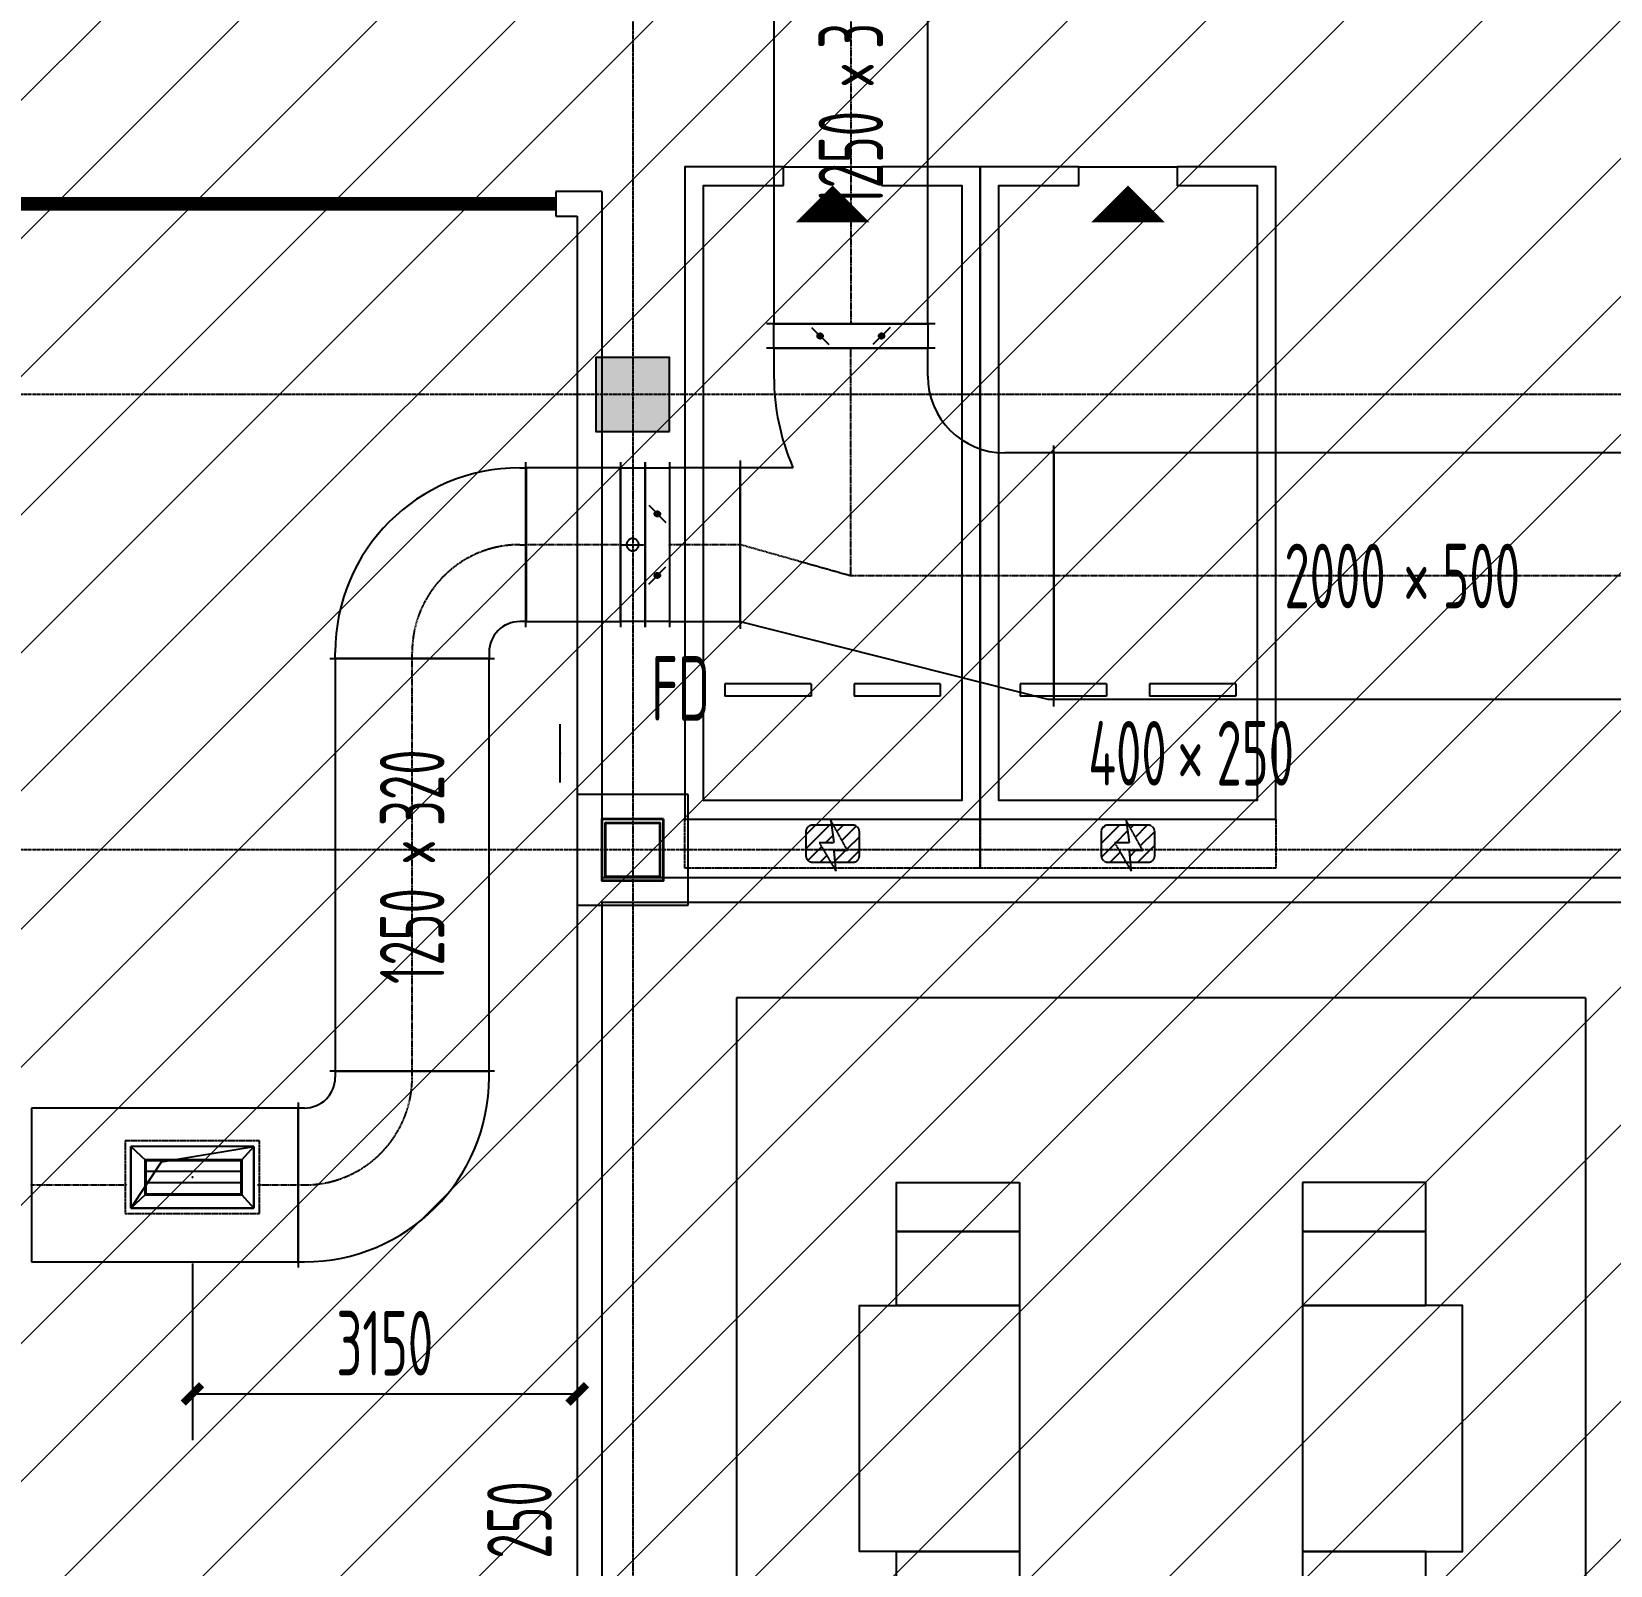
# Model space of a CAD drawing. Extents: x -20827274 to 1300756471, y -549375 to 3431892.
# Drawn here: x 12357 to 25187, y -186326 to -173860 of the extents above; entities that cross this region are included whole.
import ezdxf

# ---------------------------------------------------------------- set-up
doc = ezdxf.new("R2010")
doc.units = 0
doc.header["$LTSCALE"] = 10
for name, pattern in [('CENTER2', [1.125, 0.75, -0.125, 0.125, -0.125]), ('DASH', [0.35, 0.25, -0.1]), ('暖附图底图$0$DASH', [0.35, 0.25, -0.1]), ('暖附图底图$0$DOTE', [2.42, 2, -0.2, 0.02, -0.2])]:
    doc.linetypes.add(name, pattern=pattern)
for name, color, linetype in [('1-zs', 3, 'Continuous'), ('1-标注暖通', 4, 'Continuous'), ('DUCT-排烟中心线', 5, 'CENTER2'), ('DUCT-排烟标注', 3, 'Continuous'), ('DUCT-排烟法兰', 4, 'Continuous'), ('DUCT-排烟管', 2, 'Continuous'), ('DUCT-排烟管立管', 2, 'Continuous'), ('DUCT-排烟管端线', 4, 'Continuous'), ('DUCT-排烟阀门', 7, 'Continuous'), ('DUCT-排风标注', 3, 'Continuous'), ('DUCT-排风法兰', 2, 'Continuous'), ('DUCT-排风风口', 7, 'Continuous'), ('H-TH_DIM', 3, 'Continuous'), ('Hvac-Hide', 8, 'DASH'), ('PUB_HATCH', 8, 'Continuous'), ('暖附图底图$0$00-停车位', 8, 'Continuous'), ('暖附图底图$0$1-标注暖通', 8, 'Continuous'), ('暖附图底图$0$A-COLUMN', 8, 'Continuous'), ('暖附图底图$0$A-PUB_HATCH', 8, 'Continuous'), ('暖附图底图$0$A-WALL', 8, 'Continuous'), ('暖附图底图$0$car', 8, 'Continuous'), ('暖附图底图$0$DOOR_FIRE', 8, 'Continuous'), ('暖附图底图$0$DOTE', 8, 'Continuous'), ('暖附图底图$0$EQUIP-照明', 8, 'Continuous'), ('暖附图底图$0$S-柱', 8, 'Continuous'), ('暖附图底图$0$S-柱-填充', 8, 'Continuous'), ('暖附图底图$0$WINDOW_RF', 8, 'Continuous'), ('暖附图底图$0$配电', 8, 'Continuous')]:
    doc.layers.add(name, color=color, linetype=linetype)
doc.layers.add('F-非人防区', color=105, linetype='Continuous', lineweight=15)
doc.styles.add('8B2_02', font='tssdeng.shx', dxfattribs={"width": 0.6, "bigfont": 'TSSDCHN.shx'})
doc.styles.add('8B2_02_T3', font='tssdeng.shx', dxfattribs={"width": 0.6, "bigfont": 'TSSDCHN.shx'})
doc.dimstyles.new('_TCH_ARCH&&150', dxfattribs={"dimtxt": 525, "dimasz": 150, "dimexe": 375, "dimexo": 450, "dimgap": 150, "dimtad": 1, "dimdec": 0, "dimrnd": 50, "dimzin": 0, "dimdsep": 46, "dimtxsty": '8B2_02_T3', "dimblk": 'ARCHTICK', "dimcen": 0.09, "dimclrt": 7, "dimazin": 2, "dimtfac": 1, "dimtdec": 0, "dimtix": 1, "dimtmove": 2, "dimatfit": 3, "dimfxl": 0, "dimtolj": 1, "dimtzin": 0, "dimarcsym": 0})

# ---------------------------------------------------------------- blocks, each defined once
blk = doc.blocks.new('$风口$00000108')
for p, q in [((-250, 135), (-190, 75)), ((-250, -135), (-250, 135)), ((250, 135), (200, 75)), ((250, 135), (250, -135)), ((200, 25), (-190, 25)), ((200, -25), (-190, -25)), ((-250, -135), (-190, -75)), ((200, -75), (250, -135)), ((250, -135), (-250, -135))]:
    blk.add_line(p, q)
at = {"linetype": 'Continuous'}
blk.add_line((250, 135), (-250, 135), dxfattribs=at)
at = {"lineweight": 40}
for p, q in [((-190, 75), (200, 75)), ((-190, -75), (-190, 75)), ((200, 75), (200, -75)), ((-190, -75), (200, -75))]:
    blk.add_line(p, q, dxfattribs=at)
blk = doc.blocks.new('暖附图底图$0$车位2400x5300')
at = {"layer": '暖附图底图$0$00-停车位', "color": 251}
for p, q in [((-875, -1000), (-175, -1000)), ((-875, -1100), (-875, -1000)), ((-175, -1100), (-175, -1000)), ((175, -1000), (875, -1000)), ((175, -1100), (175, -1000)), ((875, -1100), (875, -1000)), ((-875, -1100), (-175, -1100)), ((175, -1100), (875, -1100)), ((400, -5300), (-400, -5300))]:
    blk.add_line(p, q, dxfattribs=at)
blk.add_lwpolyline([(400, -5150), (400, -5300), (1200, -5300), (1200, 0), (-1200, 0), (-1200, -5300), (-400, -5300), (-400, -5150), (-1050, -5150), (-1050, -150), (1050, -150), (1050, -5150), (400, -5150)], dxfattribs=at)
blk.add_lwpolyline([(0, -5150, 0, 600, 0), (0, -4850, 600, 600, 0)], format="xyseb", dxfattribs=at)
blk = doc.blocks.new('暖附图底图$0$p3')
at = {"layer": '暖附图底图$0$配电'}
for p, q in [((0, 10800), (0, 0)), ((6900, 10800), (0, 10800)), ((6900, 10800), (6900, 0)), ((0, 0), (6900, 0))]:
    blk.add_line(p, q, dxfattribs=at)
for points in [[(2300, 9300), (2300, 8900), (1300, 8900), (1300, 9300)], [(4600, 9300), (4600, 8900), (5600, 8900), (5600, 9300)], [(2300, 8900), (2300, 8300), (1300, 8300), (1300, 8900)], [(4600, 8900), (4600, 8300), (5600, 8300), (5600, 8900)], [(2300, 8300), (2300, 6300), (1000, 6300), (1000, 8300)], [(4600, 8300), (4600, 6300), (5900, 6300), (5900, 8300)], [(2300, 6300), (2300, 5500), (1300, 5500), (1300, 6300)], [(4600, 6300), (4600, 5500), (5600, 5500), (5600, 6300)], [(2300, 5500), (2300, 4700), (1300, 4700), (1300, 5500)], [(4600, 5500), (4600, 4700), (5600, 4700), (5600, 5500)], [(2300, 4700), (2300, 4100), (1300, 4100), (1300, 4700)], [(4600, 4700), (4600, 4100), (5600, 4100), (5600, 4700)], [(2300, 4100), (2300, 3500), (1300, 3500), (1300, 4100)], [(4600, 4100), (4600, 3500), (5600, 3500), (5600, 4100)], [(2300, 3500), (2300, 2900), (1300, 2900), (1300, 3500)], [(4600, 3500), (4600, 2900), (5600, 2900), (5600, 3500)], [(2300, 2900), (2300, 2300), (1300, 2300), (1300, 2900)], [(4600, 2900), (4600, 2300), (5600, 2300), (5600, 2900)], [(2300, 1500), (2300, 2300), (1300, 2300), (1300, 1500)], [(4600, 1500), (4600, 2300), (5600, 2300), (5600, 1500)]]:
    blk.add_lwpolyline(points, close=True, dxfattribs=at)
blk = doc.blocks.new('暖附图底图$0$A$C63D41655')
at = {"layer": '暖附图底图$0$EQUIP-照明'}
blk.add_blockref('暖附图底图$0$p3', (-89756, -30003), dxfattribs=at)
blk = doc.blocks.new('暖附图底图$0$A$C2EF10B80')
at = {"layer": '暖附图底图$0$A-PUB_HATCH'}
h = blk.add_hatch(dxfattribs=at)
h.set_pattern_fill('ANSI31', color=256, scale=50, angle=-16.4434)
h.set_pattern_definition([(45, (6188.46, 7099.97), (-56.1266, 56.1266), [])])
h.paths.add_polyline_path([(-983, -100, 0.414214), (-1033, -50), (-1184, -50), (-1091, -207), (-1210, -207), (-1204, -250), (-983, -250)])
h.paths.add_polyline_path([(-983, -250), (-1204, -250), (-1190, -350), (-1033, -350, 0.414213), (-983, -300)])
h.paths.add_polyline_path([(-1262, -250), (-1417, -250), (-1417, -300, 0.414215), (-1367, -350), (-1207, -350)])
h.paths.add_polyline_path([(-1221, -50), (-1367, -50, 0.414214), (-1417, -100), (-1417, -250), (-1262, -250), (-1320, -146), (-1212, -146)])
at = {"layer": '暖附图底图$0$car', "linetype": '暖附图底图$0$DASH', "ltscale": 0.5}
blk.add_line((-1367, -350), (-1033, -350), dxfattribs=at)
at = {"layer": '暖附图底图$0$car', "linetype": '暖附图底图$0$DASH'}
blk.add_lwpolyline([(-2400, 0), (0, 0), (0, -400), (-2400, -400)], close=True, dxfattribs=at)
at = {"layer": '暖附图底图$0$car', "linetype": '暖附图底图$0$DASH', "ltscale": 0.5}
blk.add_lwpolyline([(-1320, -146), (-1185, -390), (-1210, -207), (-1091, -207), (-1227, 23), (-1212, -146)], close=True, dxfattribs=at)
for points in [[(-1367, -50, 0.414214), (-1417, -100), (-1417, -300)], [(-1033, -350, 0.414214), (-983, -300), (-983, -100, 0.414214), (-1033, -50), (-1367, -50)]]:
    blk.add_lwpolyline(points, format="xyb", dxfattribs=at)
at = {"layer": '暖附图底图$0$car', "linetype": '暖附图底图$0$DASH'}
blk.add_arc((-1367, -300), 50, 180, 270, dxfattribs=at)
blk = doc.blocks.new('暖附图底图$0$A$C7EFF042E')
at = {"layer": '暖附图底图$0$A-COLUMN', "color": 6}
for p, q in [((700, 200), (-200, 200)), ((-200, 200), (-200, -700)), ((700, -700), (700, 200)), ((-200, -700), (700, -700))]:
    blk.add_line(p, q, dxfattribs=at)
at = {"layer": '暖附图底图$0$S-柱', "color": 6, "lineweight": 35}
blk.add_lwpolyline([(500, 0), (0, 0), (0, -500), (500, -500)], close=True, dxfattribs=at)
blk.add_lwpolyline([(500, 0), (0, 0), (0, -500), (500, -500)], close=True, dxfattribs=at)
at = {"layer": '暖附图底图$0$S-柱-填充', "color": 6, "lineweight": 35}
blk.add_lwpolyline([(470, -470), (30, -470), (30, -30), (470, -30)], close=True, dxfattribs=at)
blk = doc.blocks.new('_FZH')
blk.add_lwpolyline([(-0.5, -0.5), (0.5, -0.5), (0.5, 0.5), (-0.5, 0.5)], close=True)
at = {"layer": 'PUB_HATCH'}
blk.add_solid([(-0.5, -0.5), (0.5, -0.5), (-0.5, 0.5), (0.5, 0.5)], dxfattribs=at)
blk = doc.blocks.new('暖附图底图$0$$DorLib2D$00000091')
for p, q in [((-0.1464, 0.3952), (-0.1582, 0.407)), ((0.1464, 0.3952), (0.1582, 0.407)), ((-0.5, 0.0417), (-0.1464, 0.3952)), ((0.5, 0.0417), (0.1464, 0.3952)), ((-0.5, 0.0417), (-0.5118, 0.0535)), ((0.5, 0.0417), (0.5118, 0.0535))]:
    blk.add_line(p, q)
at = {"const_width": 0.00833}
for points in [[(-0.5118, 0.0535), (-0.1582, 0.407)], [(0.5118, 0.0535), (0.1582, 0.407)]]:
    blk.add_lwpolyline(points, dxfattribs=at)
for centre, start, end in [((-0.5, 0.0417), 0, 45), ((0.5, 0.0417), 135, 180)]:
    blk.add_arc(centre, 0.5, start, end)
blk = doc.blocks.new('暖附图底图$0$$DorLib2D$00000213')
at = {"color": 0, "linetype": '暖附图底图$0$DASH', "const_width": 0.02}
blk.add_lwpolyline([(0.5, 0), (-0.5, 0)], dxfattribs=at)
blk = doc.blocks.new('暖附图底图$0$AFSFCS')
at = {"layer": '暖附图底图$0$A-WALL'}
for p, q in [((16991.4, -175160.4), (16616.4, -175160.4)), ((16616.4, -175160.4), (16616.4, -175360.4)), ((16991.4, -175160.4), (16991.4, -180735.4)), ((16616.4, -175360.4), (16791.4, -175360.4)), ((16791.4, -175360.4), (16791.4, -180835.4)), ((16991.4, -180735.4), (33391.3, -180735.4)), ((16791.4, -180835.4), (16791.4, -193160.4)), ((16991.4, -180935.4), (16991.4, -193260.4)), ((16991.4, -180935.4), (33491.3, -180935.4))]:
    blk.add_line(p, q, dxfattribs=at)
at = {"layer": '暖附图底图$0$DOTE', "color": 16, "linetype": '暖附图底图$0$DOTE', "ltscale": 1.5}
for p, q in [((17241.4, -155629.3), (17241.4, -385768.2)), ((145070.3, -176810.4), (4332, -176810.4)), ((145070.3, -180510.4), (4332, -180510.4))]:
    blk.add_line(p, q, dxfattribs=at)
for name, p in [('暖附图底图$0$A$C7EFF042E', (16991.4, -180260.4)), ('暖附图底图$0$A$C63D41655', (107841.4, -162510.4))]:
    blk.add_blockref(name, p)
at = {"rotation": 179.9999973237665}
for p in [(17666.4, -180660.4), (20066.4, -180660.4)]:
    blk.add_blockref('暖附图底图$0$A$C2EF10B80', p, dxfattribs=at)
at = {"layer": '暖附图底图$0$00-停车位', "rotation": 180}
for p in [(18866.4, -180260.4), (21266.4, -180260.4)]:
    blk.add_blockref('暖附图底图$0$车位2400x5300', p, dxfattribs=at)
at = {"layer": '暖附图底图$0$A-COLUMN', "xscale": 600, "yscale": 600, "zscale": 600, "rotation": 90}
blk.add_blockref('_FZH', (17241.4, -176810.4), dxfattribs=at)
at = {"layer": '暖附图底图$0$DOOR_FIRE', "xscale": -5500, "yscale": -5500, "zscale": 200, "rotation": 180}
blk.add_blockref('暖附图底图$0$$DorLib2D$00000213', (13866.4, -175260.4), dxfattribs=at)
at = {"layer": '暖附图底图$0$WINDOW_RF', "xscale": -6000, "yscale": 6000, "zscale": 300, "rotation": 89.99999999998862}
blk.add_blockref('暖附图底图$0$$DorLib2D$00000091', (26091.4, -171110.4), dxfattribs=at)
blk = doc.blocks.new('暖附图底图')
at = {"layer": '暖附图底图$0$1-标注暖通', "linetype": '暖附图底图$0$DASH'}
blk.add_blockref('暖附图底图$0$AFSFCS', (500000, 0), dxfattribs=at)
blk = doc.blocks.new('_ArchTick')
at = {"color": 0, "linetype": 'ByBlock', "const_width": 0.4}
blk.add_lwpolyline([(-0.5, -0.5), (0.5, 0.5)], dxfattribs=at)
blk = doc.blocks.new('*D1165')
at = {"layer": 'Defpoints', "color": 0, "transparency": 16777216}
for p in [(13664, -183421), (16791, -183421), (16791, -184932)]:
    blk.add_point(p, dxfattribs=at)
at = {"layer": 'H-TH_DIM', "color": 0, "lineweight": -2, "transparency": 16777216}
for p, q in [((13664, -183871), (13664, -185307)), ((16791, -183871), (16791, -185307)), ((13664, -184932), (16791, -184932))]:
    blk.add_line(p, q, dxfattribs=at)
at = {"layer": 'H-TH_DIM', "color": 0, "lineweight": -2, "transparency": 16777216, "xscale": 150, "yscale": 150, "zscale": 150, "rotation": 180}
blk.add_blockref('_ArchTick', (13664, -184932), dxfattribs=at)
at = {"layer": 'H-TH_DIM', "color": 0, "lineweight": -2, "transparency": 16777216, "xscale": 150, "yscale": 150, "zscale": 150}
blk.add_blockref('_ArchTick', (16791, -184932), dxfattribs=at)
at = {"layer": 'H-TH_DIM', "color": 7, "transparency": 16777216, "insert": (15227, -184520), "char_height": 525, "attachment_point": 5, "style": '8B2_02_T3'}
blk.add_mtext('\\A1;3150', dxfattribs=at)

msp = doc.modelspace()

# ---------------------------------------------------------------- hatches: boundary and pattern name
at = {"layer": 'F-非人防区'}
h = msp.add_hatch(dxfattribs=at)
h.set_pattern_fill('ANSI31', color=8, scale=500)
h.set_pattern_definition([(45, (-67108.6, 126739.6), (-561.266, 561.266), [])])
edge = h.paths.add_edge_path()
edge.add_line((26041.4, -160910.4), (26041.4, -174910.4))
edge.add_line((26041.4, -174910.4), (44466.4, -174910.4))
edge.add_line((44466.4, -174910.4), (44466.4, -230535.4))
edge.add_line((44466.4, -230535.4), (29591.4, -230535.4))
edge.add_line((29591.4, -230535.4), (29591.4, -228585.4))
edge.add_line((29591.4, -228585.4), (32466.4, -228585.4))
edge.add_line((32466.4, -228585.4), (32466.4, -223185.4))
edge.add_line((32466.4, -223185.4), (6116.4, -223185.4))
edge.add_line((6116.4, -223185.4), (6116.4, -236210.4))
edge.add_line((6116.4, -236210.4), (5916.4, -236210.4))
edge.add_line((5916.4, -236210.4), (5921.1, -289912.2))
edge.add_line((5921.1, -289912.2), (35191.4, -289912.2))
edge.add_line((35191.4, -289912.2), (35191.4, -296310.4))
edge.add_line((35191.4, -296310.4), (35041.4, -296310.4))
edge.add_line((35041.4, -296310.4), (35041.4, -296910.4))
edge.add_line((35041.4, -296910.4), (35641.4, -296910.4))
edge.add_line((35641.4, -296910.4), (44736.4, -305099.6))
edge.add_line((44736.4, -305099.6), (22456.5, -329844))
edge.add_line((22456.5, -329844), (22456.5, -340006.4))
edge.add_line((22456.5, -340006.4), (-13248.1, -379660.4))
edge.add_line((-13248.1, -379660.4), (-90108.6, -379660.4))
edge.add_line((-90108.6, -379660.4), (-90108.6, -373660.4))
edge.add_line((-90108.6, -373660.4), (-91358.6, -373660.4))
edge.add_arc((-91358.6, -361660.4), 12000, 180, 270, ccw=False)
edge.add_line((-103358.6, -361660.4), (-103358.6, -333450.4))
edge.add_line((-103358.6, -333450.4), (-95358.6, -333436.6))
edge.add_line((-95358.6, -333436.6), (-95358.6, -160610.4))
edge.add_line((-95358.6, -160610.4), (-86333.4, -160610.4))
edge.add_line((-86333.4, -160610.4), (-86333.6, -149790))
edge.add_line((-86333.6, -149790), (-73433.4, -149790))
edge.add_line((-73433.4, -149790), (-73433.4, -160610.4))
edge.add_line((-73433.4, -160610.4), (26041.4, -160910.4))

# ---------------------------------------------------------------- linework, layer by layer
at = {"layer": 'DUCT-排烟中心线'}
for p, q in [((19014.3, -171238.2), (19014.3, -176234.3)), ((19014.3, -178284.7), (19014.3, -176434.7)), ((16324.4, -178030.4), (16374.4, -178030.4)), ((17141.2, -178030.4), (16374.6, -178030.4)), ((18114.1, -178030.4), (17542, -178030.4)), ((19014.3, -178284.7), (18114.3, -178030.4)), ((20664.3, -178284.7), (19014.3, -178284.7)), ((26349.1, -178284.7), (20664.5, -178284.7)), ((15449.4, -178955.4), (15449.4, -178905.4)), ((15449.4, -182308.6), (15449.4, -178955.6)), ((15449.4, -182358.8), (15449.4, -182308.8)), ((12357, -183233.8), (13133.5, -183233.8)), ((14193.5, -183233.8), (14524.2, -183233.8)), ((14524.4, -183233.8), (14574.4, -183233.8))]:
    msp.add_line(p, q, dxfattribs=at)
for centre, start, end in [((16324.4, -178905.4), 90, 180), ((14574.4, -182358.8), 270, 360)]:
    msp.add_arc(centre, 875, start, end, dxfattribs=at)
at = {"layer": 'DUCT-排烟法兰'}
for p, q in [((19699.3, -176234.4), (18329.3, -176234.4)), ((19699.3, -176434.6), (18329.3, -176434.6)), ((20664.4, -179344.7), (20664.4, -177224.7)), ((16374.5, -178700.4), (16374.5, -177360.4)), ((17141.3, -177360.4), (17141.3, -178700.4)), ((17341.5, -177360.4), (17341.5, -178700.4)), ((17341.7, -177360.4), (17341.7, -178700.4)), ((17541.9, -177360.4), (17541.9, -178700.4)), ((18114.2, -177345.4), (18114.2, -178715.4)), ((14779.4, -178955.5), (16119.4, -178955.5)), ((16119.4, -182308.7), (14779.4, -182308.7)), ((14524.3, -182563.8), (14524.3, -183903.8))]:
    msp.add_line(p, q, dxfattribs=at)
at = {"layer": 'DUCT-排烟法兰', "color": 18, "true_color": 0x000000}
for p in [(19014.3, -176234.3, 500), (19014.3, -176234.5, 500), (19014.3, -176434.5, 500), (19014.3, -176434.7, 500), (16374.4, -178030.4, 500), (16374.6, -178030.4, 500), (17141.2, -178030.4, 500), (17141.4, -178030.4, 500), (17341.4, -178030.4, 500), (17341.6, -178030.4, 500), (17341.6, -178030.4, 500), (17341.8, -178030.4, 500), (17541.8, -178030.4, 500), (17542, -178030.4, 500), (18114.1, -178030.4, 500), (18114.3, -178030.4, 500), (20664.3, -178284.7, 500), (20664.5, -178284.7, 500), (15449.4, -178955.4, 500), (15449.4, -178955.6, 500), (15449.4, -182308.6, 500), (15449.4, -182308.8, 500), (13663.5, -183171.3, -0.1), (13663.5, -183171.3, 0.1), (12357, -183233.8, 500), (14524.2, -183233.8, 500), (14524.4, -183233.8, 500)]:
    msp.add_point(p, dxfattribs=at)
at = {"layer": 'DUCT-排烟管'}
for p, q in [((18389.3, -171238.2), (18389.3, -176234.3)), ((19639.3, -176234.3), (19639.3, -171238.2)), ((18389.3, -176234.3), (19639.3, -176234.3)), ((18389.3, -176434.5), (18389.3, -176234.5)), ((19639.3, -176234.5), (19639.3, -176434.5)), ((18389.3, -176434.7), (18389.3, -176659.7)), ((19639.3, -176659.7), (19639.3, -176434.7)), ((20664.3, -177284.7), (20264.3, -177284.7)), ((26349.1, -177284.7), (20664.5, -177284.7)), ((20664.5, -177284.7), (20664.5, -179284.7)), ((16324.4, -177405.4), (16374.4, -177405.4)), ((17141.2, -177405.4), (16374.6, -177405.4)), ((16374.6, -177405.4), (16374.6, -178655.4)), ((17141.2, -178655.4), (17141.2, -177405.4)), ((17141.4, -177405.4), (17341.4, -177405.4)), ((17341.8, -177405.4), (17541.8, -177405.4)), ((18114.1, -177405.4), (17542, -177405.4)), ((17542, -177405.4), (17542, -178655.4)), ((18114.1, -178655.4), (18114.1, -177405.4)), ((18544, -177405.4), (18114.3, -177405.4)), ((16374.4, -178655.4), (16324.4, -178655.4)), ((16374.6, -178655.4), (17141.2, -178655.4)), ((17341.4, -178655.4), (17141.4, -178655.4)), ((17541.8, -178655.4), (17341.8, -178655.4)), ((17542, -178655.4), (18114.1, -178655.4)), ((18114.3, -178655.4), (20614.3, -179284.7)), ((14824.4, -178955.4), (14824.4, -178905.4)), ((16074.4, -178955.6), (14824.4, -178955.6)), ((14824.4, -178955.6), (14824.4, -182308.6)), ((16074.4, -178905.4), (16074.4, -178955.4)), ((16074.4, -182308.6), (16074.4, -178955.6)), ((20614.3, -179284.7), (20664.3, -179284.7)), ((20664.5, -179284.7), (26349.1, -179284.7)), ((14824.4, -182308.6), (16074.4, -182308.6)), ((14824.4, -182308.8), (14824.4, -182358.8)), ((16074.4, -182358.8), (16074.4, -182308.8)), ((14524.2, -182608.8), (12357, -182608.8)), ((12357, -182608.8), (12357, -183858.8)), ((14524.2, -183858.8), (14524.2, -182608.8)), ((14574.4, -182608.8), (14524.4, -182608.8)), ((12357, -183858.8), (14524.2, -183858.8)), ((14524.4, -183858.8), (14574.4, -183858.8))]:
    msp.add_line(p, q, dxfattribs=at)
for centre, radius, start, end in [((20264.3, -176659.7), 1875, 180, 203.43477), ((20264.3, -176659.7), 625, 180, 270), ((16324.4, -178905.4), 1500, 90, 180), ((16324.4, -178905.4), 250, 90, 180), ((14574.4, -182358.8), 1500, 270, 0), ((14574.4, -182358.8), 250, 270, 0)]:
    msp.add_arc(centre, radius, start, end, dxfattribs=at)
at = {"layer": 'DUCT-排烟管', "color": 18, "true_color": 0x000000}
for p in [(19014.3, -176434.7, 500), (16374.4, -178030.4, 500), (18114.3, -178030.4, 500), (20664.3, -178284.7, 500), (15449.4, -178955.4, 500), (15449.4, -182308.8, 500), (14524.4, -183233.8, 500)]:
    msp.add_point(p, dxfattribs=at)
at = {"layer": 'DUCT-排烟管立管'}
for p, q in [((14163.5, -182921.3), (13163.5, -182921.3)), ((13163.5, -182921.3), (13163.5, -183421.3)), ((14163.5, -183421.3), (14163.5, -182921.3)), ((13163.5, -183421.3), (14163.5, -183421.3))]:
    msp.add_line(p, q, dxfattribs=at)
at = {"layer": 'DUCT-排烟管端线'}
for p, q in [((19639.3, -176234.5), (18389.3, -176234.5)), ((19639.3, -176434.5), (18389.3, -176434.5)), ((19639.3, -176434.7), (18389.3, -176434.7)), ((20664.3, -179284.7), (20664.3, -177284.7)), ((16374.4, -177405.4), (16374.4, -178655.4)), ((17141.4, -177405.4), (17141.4, -178655.4)), ((17341.4, -177405.4), (17341.4, -178655.4)), ((17341.8, -177405.4), (17341.8, -178655.4)), ((17541.8, -177405.4), (17541.8, -178655.4)), ((18114.3, -177405.4), (18114.3, -178655.4)), ((14824.4, -178955.4), (16074.4, -178955.4)), ((16074.4, -182308.8), (14824.4, -182308.8)), ((14524.4, -183858.8), (14524.4, -182608.8)), ((13413.5, -183046.3), (14163.5, -182921.3)), ((13163.5, -183421.3), (13413.5, -183046.3))]:
    msp.add_line(p, q, dxfattribs=at)
at = {"layer": 'DUCT-排烟阀门'}
for p, q in [((18694.3, -176264.5), (18834.3, -176404.5)), ((19334.3, -176264.5), (19194.3, -176404.5)), ((18742.2, -176332.4), (18743, -176328.4)), ((18742.2, -176336.5), (18742.2, -176332.4)), ((18743, -176340.5), (18742.2, -176336.5)), ((18743, -176328.4), (18744.5, -176324.6)), ((18744.5, -176344.3), (18743, -176340.5)), ((18744.5, -176324.6), (18746.6, -176321.1)), ((18746.6, -176347.8), (18744.5, -176344.3)), ((18746.6, -176321.1), (18749.4, -176318.1)), ((18749.4, -176350.8), (18746.6, -176347.8)), ((18749.3, -176333.8), (18749.7, -176330.9)), ((18749.4, -176336.6), (18749.3, -176333.8)), ((18749.4, -176318.1), (18752.6, -176315.6)), ((18750.1, -176339.4), (18749.4, -176336.6)), ((18752.6, -176353.3), (18749.4, -176350.8)), ((18749.7, -176330.9), (18750.6, -176328.2)), ((18751.3, -176342), (18750.1, -176339.4)), ((18750.6, -176328.2), (18752.1, -176325.8)), ((18752.9, -176344.3), (18751.3, -176342)), ((18752.1, -176325.8), (18753.9, -176323.6)), ((18752.6, -176315.6), (18756.3, -176313.8)), ((18756.3, -176355.1), (18752.6, -176353.3)), ((18755, -176346.3), (18752.9, -176344.3)), ((18753.6, -176334), (18753.9, -176331.9)), ((18753.7, -176336), (18753.6, -176334)), ((18754.1, -176338), (18753.7, -176336)), ((18753.9, -176323.6), (18756.2, -176321.8)), ((18753.9, -176331.9), (18754.5, -176330)), ((18755, -176339.8), (18754.1, -176338)), ((18754.5, -176330), (18755.5, -176328.2)), ((18756.2, -176341.5), (18755, -176339.8)), ((18757.4, -176347.8), (18755, -176346.3)), ((18755.5, -176328.2), (18756.9, -176326.7)), ((18756.2, -176321.8), (18758.7, -176320.5)), ((18757.7, -176342.9), (18756.2, -176341.5)), ((18756.3, -176313.8), (18760.2, -176312.7)), ((18760.2, -176356.2), (18756.3, -176355.1)), ((18756.9, -176326.7), (18758.5, -176325.4)), ((18760.1, -176348.9), (18757.4, -176347.8)), ((18759.4, -176344), (18757.7, -176342.9)), ((18758.5, -176325.4), (18760.3, -176324.5)), ((18758.7, -176320.5), (18761.5, -176319.7)), ((18761.3, -176344.8), (18759.4, -176344)), ((18762.9, -176349.4), (18760.1, -176348.9)), ((18760.2, -176312.7), (18764.3, -176312.3)), ((18764.3, -176356.6), (18760.2, -176356.2)), ((18760.3, -176324.5), (18762.3, -176323.9)), ((18763.3, -176345.2), (18761.3, -176344.8)), ((18761.5, -176319.7), (18764.3, -176319.5)), ((18762.3, -176323.9), (18764.3, -176323.7)), ((18765.7, -176349.4), (18762.9, -176349.4)), ((18765.3, -176345.2), (18763.3, -176345.2)), ((18764.3, -176312.3), (18768.4, -176312.7)), ((18764.3, -176319.5), (18767.1, -176319.7)), ((18764.3, -176323.7), (18766.3, -176323.9)), ((18768.4, -176356.2), (18764.3, -176356.6)), ((18767.3, -176344.8), (18765.3, -176345.2)), ((18768.5, -176348.9), (18765.7, -176349.4)), ((18766.3, -176323.9), (18768.3, -176324.5)), ((18767.1, -176319.7), (18769.9, -176320.5)), ((18769.2, -176344), (18767.3, -176344.8)), ((18768.3, -176324.5), (18770.1, -176325.4)), ((18768.4, -176312.7), (18772.3, -176313.8)), ((18772.3, -176355.1), (18768.4, -176356.2)), ((18771.2, -176347.8), (18768.5, -176348.9)), ((18770.9, -176342.9), (18769.2, -176344)), ((18769.9, -176320.5), (18772.4, -176321.8)), ((18770.1, -176325.4), (18771.7, -176326.7)), ((18772.4, -176341.5), (18770.9, -176342.9)), ((18773.6, -176346.3), (18771.2, -176347.8)), ((18771.7, -176326.7), (18773, -176328.2)), ((18772.3, -176313.8), (18776, -176315.6)), ((18776, -176353.3), (18772.3, -176355.1)), ((18772.4, -176321.8), (18774.6, -176323.6)), ((18773.6, -176339.8), (18772.4, -176341.5)), ((18773, -176328.2), (18774.1, -176330)), ((18774.4, -176338), (18773.6, -176339.8)), ((18775.6, -176344.3), (18773.6, -176346.3)), ((18774.1, -176330), (18774.7, -176331.9)), ((18774.9, -176336), (18774.4, -176338)), ((18774.6, -176323.6), (18776.5, -176325.8)), ((18774.7, -176331.9), (18775, -176334)), ((18775, -176334), (18774.9, -176336)), ((18777.3, -176342), (18775.6, -176344.3)), ((18776, -176315.6), (18779.2, -176318.1)), ((18779.2, -176350.8), (18776, -176353.3)), ((18776.5, -176325.8), (18777.9, -176328.2)), ((18778.5, -176339.4), (18777.3, -176342)), ((18777.9, -176328.2), (18778.9, -176330.9)), ((18779.1, -176336.6), (18778.5, -176339.4)), ((18778.9, -176330.9), (18779.3, -176333.8)), ((18779.3, -176333.8), (18779.1, -176336.6)), ((18779.2, -176318.1), (18782, -176321.1)), ((18782, -176347.8), (18779.2, -176350.8)), ((18782, -176321.1), (18784.1, -176324.6)), ((18784.1, -176344.3), (18782, -176347.8)), ((18784.1, -176324.6), (18785.6, -176328.4)), ((18785.6, -176340.5), (18784.1, -176344.3)), ((18785.6, -176328.4), (18786.4, -176332.4)), ((18786.4, -176336.5), (18785.6, -176340.5)), ((18786.4, -176332.4), (18786.4, -176336.5)), ((19242.2, -176332.4), (19243, -176328.4)), ((19242.2, -176336.5), (19242.2, -176332.4)), ((19243, -176340.5), (19242.2, -176336.5)), ((19243, -176328.4), (19244.5, -176324.6)), ((19244.5, -176344.3), (19243, -176340.5)), ((19244.5, -176324.6), (19246.6, -176321.1)), ((19246.6, -176347.8), (19244.5, -176344.3)), ((19246.6, -176321.1), (19249.4, -176318.1)), ((19249.4, -176350.8), (19246.6, -176347.8)), ((19249.3, -176333.8), (19249.7, -176330.9)), ((19249.4, -176336.6), (19249.3, -176333.8)), ((19249.4, -176318.1), (19252.6, -176315.6)), ((19250.1, -176339.4), (19249.4, -176336.6)), ((19252.6, -176353.3), (19249.4, -176350.8)), ((19249.7, -176330.9), (19250.6, -176328.2)), ((19251.3, -176342), (19250.1, -176339.4)), ((19250.6, -176328.2), (19252.1, -176325.8)), ((19252.9, -176344.3), (19251.3, -176342)), ((19252.1, -176325.8), (19253.9, -176323.6)), ((19252.6, -176315.6), (19256.3, -176313.8)), ((19256.3, -176355.1), (19252.6, -176353.3)), ((19255, -176346.3), (19252.9, -176344.3)), ((19253.6, -176334), (19253.9, -176331.9)), ((19253.7, -176336), (19253.6, -176334)), ((19254.1, -176338), (19253.7, -176336)), ((19253.9, -176323.6), (19256.2, -176321.8)), ((19253.9, -176331.9), (19254.5, -176330)), ((19255, -176339.8), (19254.1, -176338)), ((19254.5, -176330), (19255.5, -176328.2)), ((19256.2, -176341.5), (19255, -176339.8)), ((19257.4, -176347.8), (19255, -176346.3)), ((19255.5, -176328.2), (19256.9, -176326.7)), ((19256.2, -176321.8), (19258.7, -176320.5)), ((19257.7, -176342.9), (19256.2, -176341.5)), ((19256.3, -176313.8), (19260.2, -176312.7)), ((19260.2, -176356.2), (19256.3, -176355.1)), ((19256.9, -176326.7), (19258.5, -176325.4)), ((19260.1, -176348.9), (19257.4, -176347.8)), ((19259.4, -176344), (19257.7, -176342.9)), ((19258.5, -176325.4), (19260.3, -176324.5)), ((19258.7, -176320.5), (19261.5, -176319.7)), ((19261.3, -176344.8), (19259.4, -176344)), ((19262.9, -176349.4), (19260.1, -176348.9)), ((19260.2, -176312.7), (19264.3, -176312.3)), ((19264.3, -176356.6), (19260.2, -176356.2)), ((19260.3, -176324.5), (19262.3, -176323.9)), ((19263.3, -176345.2), (19261.3, -176344.8)), ((19261.5, -176319.7), (19264.3, -176319.5)), ((19262.3, -176323.9), (19264.3, -176323.7)), ((19265.7, -176349.4), (19262.9, -176349.4)), ((19265.3, -176345.2), (19263.3, -176345.2)), ((19264.3, -176312.3), (19268.4, -176312.7)), ((19264.3, -176319.5), (19267.1, -176319.7)), ((19264.3, -176323.7), (19266.3, -176323.9)), ((19268.4, -176356.2), (19264.3, -176356.6)), ((19267.3, -176344.8), (19265.3, -176345.2)), ((19268.5, -176348.9), (19265.7, -176349.4)), ((19266.3, -176323.9), (19268.3, -176324.5)), ((19267.1, -176319.7), (19269.9, -176320.5)), ((19269.2, -176344), (19267.3, -176344.8)), ((19268.3, -176324.5), (19270.1, -176325.4)), ((19268.4, -176312.7), (19272.3, -176313.8)), ((19272.3, -176355.1), (19268.4, -176356.2)), ((19271.2, -176347.8), (19268.5, -176348.9)), ((19270.9, -176342.9), (19269.2, -176344)), ((19269.9, -176320.5), (19272.4, -176321.8)), ((19270.1, -176325.4), (19271.7, -176326.7)), ((19272.4, -176341.5), (19270.9, -176342.9)), ((19273.6, -176346.3), (19271.2, -176347.8)), ((19271.7, -176326.7), (19273, -176328.2)), ((19272.3, -176313.8), (19276, -176315.6)), ((19276, -176353.3), (19272.3, -176355.1)), ((19272.4, -176321.8), (19274.6, -176323.6)), ((19273.6, -176339.8), (19272.4, -176341.5)), ((19273, -176328.2), (19274.1, -176330)), ((19274.4, -176338), (19273.6, -176339.8)), ((19275.6, -176344.3), (19273.6, -176346.3)), ((19274.1, -176330), (19274.7, -176331.9)), ((19274.9, -176336), (19274.4, -176338)), ((19274.6, -176323.6), (19276.5, -176325.8)), ((19274.7, -176331.9), (19275, -176334)), ((19275, -176334), (19274.9, -176336)), ((19277.3, -176342), (19275.6, -176344.3)), ((19276, -176315.6), (19279.2, -176318.1)), ((19279.2, -176350.8), (19276, -176353.3)), ((19276.5, -176325.8), (19277.9, -176328.2)), ((19278.5, -176339.4), (19277.3, -176342)), ((19277.9, -176328.2), (19278.9, -176330.9)), ((19279.1, -176336.6), (19278.5, -176339.4)), ((19278.9, -176330.9), (19279.3, -176333.8)), ((19279.3, -176333.8), (19279.1, -176336.6)), ((19279.2, -176318.1), (19282, -176321.1)), ((19282, -176347.8), (19279.2, -176350.8)), ((19282, -176321.1), (19284.1, -176324.6)), ((19284.1, -176344.3), (19282, -176347.8)), ((19284.1, -176324.6), (19285.6, -176328.4)), ((19285.6, -176340.5), (19284.1, -176344.3)), ((19285.6, -176328.4), (19286.4, -176332.4)), ((19286.4, -176336.5), (19285.6, -176340.5)), ((19286.4, -176332.4), (19286.4, -176336.5)), ((17371.8, -177710.4), (17511.8, -177850.4)), ((17419.6, -177780.4), (17420, -177776.3)), ((17420, -177784.4), (17419.6, -177780.4)), ((17420, -177776.3), (17421.1, -177772.4)), ((17421.1, -177788.4), (17420, -177784.4)), ((17421.1, -177772.4), (17422.9, -177768.7)), ((17422.9, -177792), (17421.1, -177788.4)), ((17422.9, -177768.7), (17425.4, -177765.4)), ((17425.4, -177795.3), (17422.9, -177792)), ((17425.4, -177765.4), (17428.4, -177762.7)), ((17428.4, -177798), (17425.4, -177795.3)), ((17426.8, -177780.4), (17427.1, -177777.4)), ((17427.1, -177783.3), (17426.8, -177780.4)), ((17427.1, -177777.4), (17427.9, -177774.6)), ((17427.9, -177786.1), (17427.1, -177783.3)), ((17427.9, -177774.6), (17429.3, -177772)), ((17429.3, -177788.7), (17427.9, -177786.1)), ((17428.4, -177762.7), (17431.9, -177760.5)), ((17431.9, -177800.2), (17428.4, -177798)), ((17429.3, -177772), (17431.2, -177769.8)), ((17431.2, -177791), (17429.3, -177788.7)), ((17431.1, -177780.4), (17431.3, -177778.3)), ((17431.3, -177782.5), (17431.1, -177780.4)), ((17431.2, -177769.8), (17433.4, -177767.9)), ((17433.4, -177792.8), (17431.2, -177791)), ((17431.3, -177778.3), (17431.9, -177776.3)), ((17431.9, -177784.5), (17431.3, -177782.5)), ((17431.9, -177760.5), (17435.7, -177759.1)), ((17431.9, -177776.3), (17432.9, -177774.4)), ((17432.9, -177786.3), (17431.9, -177784.5)), ((17435.7, -177801.7), (17431.9, -177800.2)), ((17432.9, -177774.4), (17434.2, -177772.8)), ((17434.2, -177788), (17432.9, -177786.3)), ((17433.4, -177767.9), (17436, -177766.5)), ((17436, -177794.2), (17433.4, -177792.8)), ((17434.2, -177772.8), (17435.8, -177771.4)), ((17435.8, -177789.3), (17434.2, -177788)), ((17435.7, -177759.1), (17439.7, -177758.3)), ((17439.7, -177802.4), (17435.7, -177801.7)), ((17435.8, -177771.4), (17437.7, -177770.4)), ((17437.7, -177790.3), (17435.8, -177789.3)), ((17436, -177766.5), (17438.9, -177765.6)), ((17438.9, -177795.1), (17436, -177794.2)), ((17437.7, -177770.4), (17439.7, -177769.8)), ((17439.7, -177790.9), (17437.7, -177790.3)), ((17438.9, -177765.6), (17441.8, -177765.4)), ((17441.8, -177795.4), (17438.9, -177795.1)), ((17439.7, -177758.3), (17443.8, -177758.3)), ((17439.7, -177769.8), (17441.8, -177769.6)), ((17441.8, -177791.1), (17439.7, -177790.9)), ((17443.8, -177802.4), (17439.7, -177802.4)), ((17441.8, -177765.4), (17444.7, -177765.6)), ((17441.8, -177769.6), (17443.9, -177769.8)), ((17443.9, -177790.9), (17441.8, -177791.1)), ((17444.7, -177795.1), (17441.8, -177795.4)), ((17443.8, -177758.3), (17447.9, -177759.1)), ((17447.9, -177801.7), (17443.8, -177802.4)), ((17443.9, -177769.8), (17445.9, -177770.4)), ((17445.9, -177790.3), (17443.9, -177790.9)), ((17444.7, -177765.6), (17447.5, -177766.5)), ((17447.5, -177794.2), (17444.7, -177795.1)), ((17445.9, -177770.4), (17447.7, -177771.4)), ((17447.7, -177789.3), (17445.9, -177790.3)), ((17447.5, -177766.5), (17450.1, -177767.9)), ((17450.1, -177792.8), (17447.5, -177794.2)), ((17447.7, -177771.4), (17449.4, -177772.8)), ((17449.4, -177788), (17447.7, -177789.3)), ((17447.9, -177759.1), (17451.7, -177760.5)), ((17451.7, -177800.2), (17447.9, -177801.7)), ((17449.4, -177772.8), (17450.7, -177774.4)), ((17450.7, -177786.3), (17449.4, -177788)), ((17450.1, -177767.9), (17452.4, -177769.8)), ((17452.4, -177791), (17450.1, -177792.8)), ((17450.7, -177774.4), (17451.7, -177776.3)), ((17451.7, -177784.5), (17450.7, -177786.3)), ((17451.7, -177760.5), (17455.1, -177762.7)), ((17451.7, -177776.3), (17452.3, -177778.3)), ((17452.3, -177782.5), (17451.7, -177784.5)), ((17455.1, -177798), (17451.7, -177800.2)), ((17452.3, -177778.3), (17452.5, -177780.4)), ((17452.5, -177780.4), (17452.3, -177782.5)), ((17452.4, -177769.8), (17454.3, -177772)), ((17454.3, -177788.7), (17452.4, -177791)), ((17454.3, -177772), (17455.7, -177774.6)), ((17455.7, -177786.1), (17454.3, -177788.7)), ((17455.1, -177762.7), (17458.2, -177765.4)), ((17458.2, -177795.3), (17455.1, -177798)), ((17455.7, -177774.6), (17456.5, -177777.4)), ((17456.5, -177783.3), (17455.7, -177786.1)), ((17456.5, -177777.4), (17456.8, -177780.4)), ((17456.8, -177780.4), (17456.5, -177783.3)), ((17458.2, -177765.4), (17460.6, -177768.7)), ((17460.6, -177792), (17458.2, -177795.3)), ((17460.6, -177768.7), (17462.4, -177772.4)), ((17462.4, -177788.4), (17460.6, -177792)), ((17462.4, -177772.4), (17463.6, -177776.3)), ((17463.6, -177784.4), (17462.4, -177788.4)), ((17463.6, -177776.3), (17463.9, -177780.4)), ((17463.9, -177780.4), (17463.6, -177784.4)), ((17153.9, -178030.4), (17328.9, -178030.4)), ((17191.8, -178024.1), (17191.4, -178030.4)), ((17191.4, -178030.4), (17191.8, -178036.6)), ((17193, -178017.9), (17191.8, -178024.1)), ((17191.8, -178036.6), (17193, -178042.8)), ((17194.9, -178012), (17193, -178017.9)), ((17193, -178042.8), (17194.9, -178048.8)), ((17197.6, -178006.3), (17194.9, -178012)), ((17194.9, -178048.8), (17197.6, -178054.5)), ((17200.9, -178001), (17197.6, -178006.3)), ((17197.6, -178054.5), (17200.9, -178059.8)), ((17204.9, -177996.1), (17200.9, -178001)), ((17200.9, -178059.8), (17204.9, -178064.6)), ((17209.5, -177991.8), (17204.9, -177996.1)), ((17204.9, -178064.6), (17209.5, -178068.9)), ((17214.6, -177988.1), (17209.5, -177991.8)), ((17209.5, -178068.9), (17214.6, -178072.6)), ((17220.1, -177985.1), (17214.6, -177988.1)), ((17214.6, -178072.6), (17220.1, -178075.6)), ((17225.9, -177982.8), (17220.1, -177985.1)), ((17220.1, -178075.6), (17225.9, -178077.9)), ((17232, -177981.2), (17225.9, -177982.8)), ((17238.2, -177980.5), (17232, -177981.2)), ((17244.5, -177980.5), (17238.2, -177980.5)), ((17250.8, -177981.2), (17244.5, -177980.5)), ((17256.8, -177982.8), (17250.8, -177981.2)), ((17262.7, -177985.1), (17256.8, -177982.8)), ((17256.8, -178077.9), (17262.7, -178075.6)), ((17268.2, -177988.1), (17262.7, -177985.1)), ((17262.7, -178075.6), (17268.2, -178072.6)), ((17273.3, -177991.8), (17268.2, -177988.1)), ((17268.2, -178072.6), (17273.3, -178068.9)), ((17277.8, -177996.1), (17273.3, -177991.8)), ((17273.3, -178068.9), (17277.8, -178064.6)), ((17281.8, -178001), (17277.8, -177996.1)), ((17277.8, -178064.6), (17281.8, -178059.8)), ((17285.2, -178006.3), (17281.8, -178001)), ((17281.8, -178059.8), (17285.2, -178054.5)), ((17287.9, -178012), (17285.2, -178006.3)), ((17285.2, -178054.5), (17287.9, -178048.8)), ((17289.8, -178017.9), (17287.9, -178012)), ((17287.9, -178048.8), (17289.8, -178042.8)), ((17291, -178024.1), (17289.8, -178017.9)), ((17289.8, -178042.8), (17291, -178036.6)), ((17291.4, -178030.4), (17291, -178024.1)), ((17291, -178036.6), (17291.4, -178030.4)), ((17225.9, -178077.9), (17232, -178079.5)), ((17232, -178079.5), (17238.2, -178080.3)), ((17238.2, -178080.3), (17244.5, -178080.3)), ((17244.5, -178080.3), (17250.8, -178079.5)), ((17250.8, -178079.5), (17256.8, -178077.9)), ((17371.8, -178350.4), (17511.8, -178210.4)), ((17419.6, -178280.4), (17420, -178276.3)), ((17420, -178284.4), (17419.6, -178280.4)), ((17420, -178276.3), (17421.1, -178272.4)), ((17421.1, -178288.4), (17420, -178284.4)), ((17421.1, -178272.4), (17422.9, -178268.7)), ((17422.9, -178292), (17421.1, -178288.4)), ((17422.9, -178268.7), (17425.4, -178265.4)), ((17425.4, -178295.3), (17422.9, -178292)), ((17425.4, -178265.4), (17428.4, -178262.7)), ((17428.4, -178298), (17425.4, -178295.3)), ((17426.8, -178280.4), (17427.1, -178277.4)), ((17427.1, -178283.3), (17426.8, -178280.4)), ((17427.1, -178277.4), (17427.9, -178274.6)), ((17427.9, -178286.1), (17427.1, -178283.3)), ((17427.9, -178274.6), (17429.3, -178272)), ((17429.3, -178288.7), (17427.9, -178286.1)), ((17428.4, -178262.7), (17431.9, -178260.5)), ((17431.9, -178300.2), (17428.4, -178298)), ((17429.3, -178272), (17431.2, -178269.8)), ((17431.2, -178291), (17429.3, -178288.7)), ((17431.1, -178280.4), (17431.3, -178278.3)), ((17431.3, -178282.5), (17431.1, -178280.4)), ((17431.2, -178269.8), (17433.4, -178267.9)), ((17433.4, -178292.8), (17431.2, -178291)), ((17431.3, -178278.3), (17431.9, -178276.3)), ((17431.9, -178284.5), (17431.3, -178282.5)), ((17431.9, -178260.5), (17435.7, -178259.1)), ((17431.9, -178276.3), (17432.9, -178274.4)), ((17432.9, -178286.3), (17431.9, -178284.5)), ((17435.7, -178301.7), (17431.9, -178300.2)), ((17432.9, -178274.4), (17434.2, -178272.8)), ((17434.2, -178288), (17432.9, -178286.3)), ((17433.4, -178267.9), (17436, -178266.5)), ((17436, -178294.2), (17433.4, -178292.8)), ((17434.2, -178272.8), (17435.8, -178271.4)), ((17435.8, -178289.3), (17434.2, -178288)), ((17435.7, -178259.1), (17439.7, -178258.3)), ((17439.7, -178302.4), (17435.7, -178301.7)), ((17435.8, -178271.4), (17437.7, -178270.4)), ((17437.7, -178290.3), (17435.8, -178289.3)), ((17436, -178266.5), (17438.9, -178265.6)), ((17438.9, -178295.1), (17436, -178294.2)), ((17437.7, -178270.4), (17439.7, -178269.8)), ((17439.7, -178290.9), (17437.7, -178290.3)), ((17438.9, -178265.6), (17441.8, -178265.4)), ((17441.8, -178295.4), (17438.9, -178295.1)), ((17439.7, -178258.3), (17443.8, -178258.3)), ((17439.7, -178269.8), (17441.8, -178269.6)), ((17441.8, -178291.1), (17439.7, -178290.9)), ((17443.8, -178302.4), (17439.7, -178302.4)), ((17441.8, -178265.4), (17444.7, -178265.6)), ((17441.8, -178269.6), (17443.9, -178269.8)), ((17443.9, -178290.9), (17441.8, -178291.1)), ((17444.7, -178295.1), (17441.8, -178295.4)), ((17443.8, -178258.3), (17447.9, -178259.1)), ((17447.9, -178301.7), (17443.8, -178302.4)), ((17443.9, -178269.8), (17445.9, -178270.4)), ((17445.9, -178290.3), (17443.9, -178290.9)), ((17444.7, -178265.6), (17447.5, -178266.5)), ((17447.5, -178294.2), (17444.7, -178295.1)), ((17445.9, -178270.4), (17447.7, -178271.4)), ((17447.7, -178289.3), (17445.9, -178290.3)), ((17447.5, -178266.5), (17450.1, -178267.9)), ((17450.1, -178292.8), (17447.5, -178294.2)), ((17447.7, -178271.4), (17449.4, -178272.8)), ((17449.4, -178288), (17447.7, -178289.3)), ((17447.9, -178259.1), (17451.7, -178260.5)), ((17451.7, -178300.2), (17447.9, -178301.7)), ((17449.4, -178272.8), (17450.7, -178274.4)), ((17450.7, -178286.3), (17449.4, -178288)), ((17450.1, -178267.9), (17452.4, -178269.8)), ((17452.4, -178291), (17450.1, -178292.8)), ((17450.7, -178274.4), (17451.7, -178276.3)), ((17451.7, -178284.5), (17450.7, -178286.3)), ((17451.7, -178260.5), (17455.1, -178262.7)), ((17451.7, -178276.3), (17452.3, -178278.3)), ((17452.3, -178282.5), (17451.7, -178284.5)), ((17455.1, -178298), (17451.7, -178300.2)), ((17452.3, -178278.3), (17452.5, -178280.4)), ((17452.5, -178280.4), (17452.3, -178282.5)), ((17452.4, -178269.8), (17454.3, -178272)), ((17454.3, -178288.7), (17452.4, -178291)), ((17454.3, -178272), (17455.7, -178274.6)), ((17455.7, -178286.1), (17454.3, -178288.7)), ((17455.1, -178262.7), (17458.2, -178265.4)), ((17458.2, -178295.3), (17455.1, -178298)), ((17455.7, -178274.6), (17456.5, -178277.4)), ((17456.5, -178283.3), (17455.7, -178286.1)), ((17456.5, -178277.4), (17456.8, -178280.4)), ((17456.8, -178280.4), (17456.5, -178283.3)), ((17458.2, -178265.4), (17460.6, -178268.7)), ((17460.6, -178292), (17458.2, -178295.3)), ((17460.6, -178268.7), (17462.4, -178272.4)), ((17462.4, -178288.4), (17460.6, -178292)), ((17462.4, -178272.4), (17463.6, -178276.3)), ((17463.6, -178284.4), (17462.4, -178288.4)), ((17463.6, -178276.3), (17463.9, -178280.4)), ((17463.9, -178280.4), (17463.6, -178284.4))]:
    msp.add_line(p, q, dxfattribs=at)
at = {"layer": 'DUCT-排风法兰'}
msp.add_line((16651.6, -179963.3), (16651.6, -179488.3), dxfattribs=at)
at = {"layer": 'DUCT-排风法兰', "color": 18, "true_color": 0x000000}
for p in [(16651.5, -179725.8, 3015), (16651.7, -179725.8, 3015)]:
    msp.add_point(p, dxfattribs=at)
at = {"layer": 'Hvac-Hide'}
for p, q in [((13118.5, -182876.3), (13118.5, -183466.3)), ((14208.5, -182876.3), (13118.5, -182876.3)), ((14208.5, -183466.3), (14208.5, -182876.3)), ((13118.5, -183466.3), (14208.5, -183466.3))]:
    msp.add_line(p, q, dxfattribs=at)

# ---------------------------------------------------------------- block references
at = {"layer": '1-zs'}
msp.add_blockref('暖附图底图', (-500000, 0), dxfattribs=at)
at = {"layer": 'DUCT-排风风口', "xscale": 2, "yscale": 1.851851851851852}
msp.add_blockref('$风口$00000108', (13663.5, -183171.3, 2600), dxfattribs=at)

# ---------------------------------------------------------------- texts
at = {"layer": '1-标注暖通', "style": '8B2_02', "width": 0.6}
msp.add_text('FD', height=525, dxfattribs=at).set_placement((17393.8, -179461))
at = {"layer": 'DUCT-排烟标注', "style": '8B2_02', "width": 0.6}
for s, p in [('320', (19276.8, -174001.2, 500)), ('×', (19276.8, -174316.2, 500)), ('1250', (19276.8, -175285.4, 500)), ('320', (15711.9, -180317.1, 500)), ('×', (15711.9, -180632.1, 500)), ('1250', (15711.9, -181601.3, 500))]:
    msp.add_text(s, height=525, rotation=90, dxfattribs=at).set_placement(p)
for s, p in [('2000', (22537.5, -178547.2, 500)), ('500', (23821.8, -178547.2, 500)), ('×', (23506.8, -178547.2, 500))]:
    msp.add_text(s, height=525, dxfattribs=at).set_placement(p)
at = {"layer": 'DUCT-排风标注', "style": '8B2_02', "width": 0.6}
for s, p in [('400', (20943.5, -179988.3, 3015)), ('250', (21985.4, -179988.3, 3015)), ('×', (21670.4, -179988.3, 3015))]:
    msp.add_text(s, height=525, dxfattribs=at).set_placement(p)
msp.add_text('250', height=525, rotation=90, dxfattribs=at).set_placement((16584, -186271.2, 3015))

# ---------------------------------------------------------------- dimensions: what is measured, and where the dimension line sits
at = {"layer": 'H-TH_DIM'}
dim = msp.add_aligned_dim(p1=(13663.5, -183421.3), p2=(16791.4, -183421.3), distance=-1510.9, dimstyle='_TCH_ARCH&&150', dxfattribs=at)
dim.commit()
dim.dimension.update_dxf_attribs({"geometry": '*D1165', "text_midpoint": (15227.5, -184519.7)})

doc.saveas('drawing.dxf')
